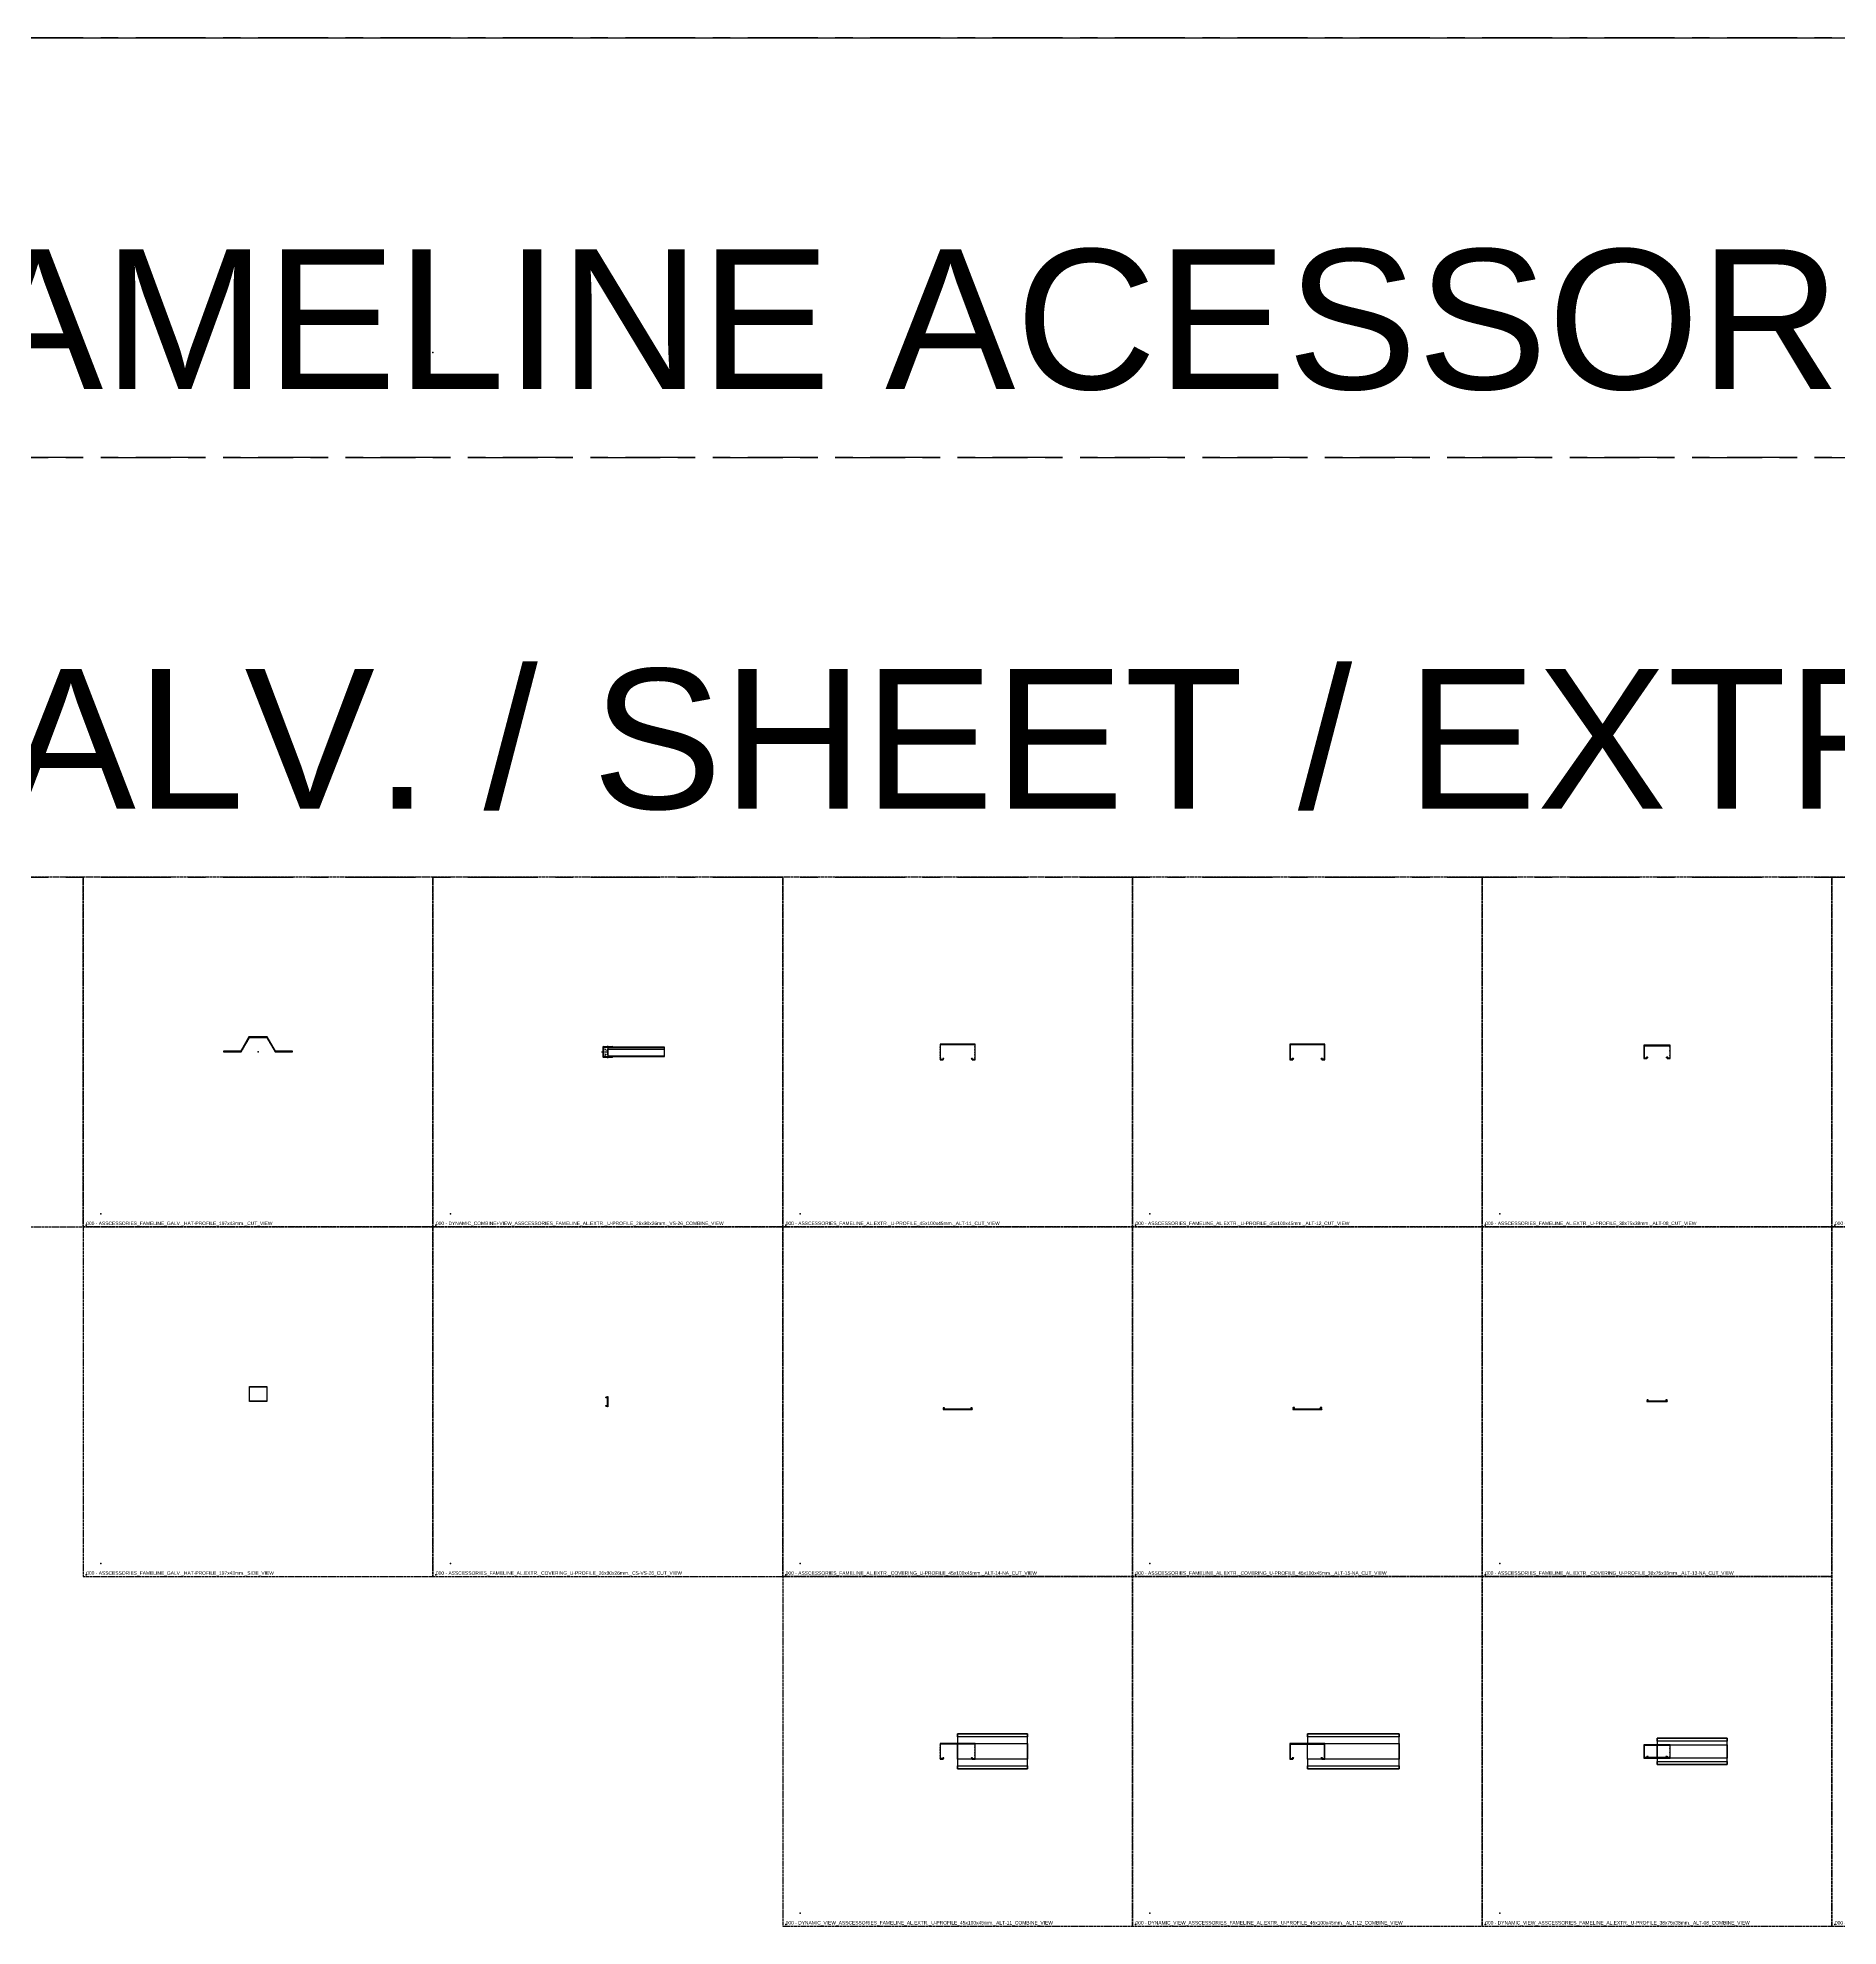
# Model space of a CAD drawing. Header units: millimetres. Extents: x -244126 to 368105, y -173968 to 259060.
# Drawn here: x 159754 to 164902, y -69120 to -63720 of the extents above; entities that cross this region are included whole.
import ezdxf

# ---------------------------------------------------------------- set-up
doc = ezdxf.new("R2010")
doc.units = ezdxf.units.MM
doc.header["$MEASUREMENT"] = 0
doc.linetypes.add('005_GG_TA_LINE', pattern=[13.75, 5, -1.25, 1.25, -1.25, 5])
doc.linetypes.add('HIDDEN', pattern=[9.525, 6.35, -3.175])
for name, color, linetype in [('000 - H A T C H', 8, 'Continuous'), ('000 - H I D D E N', 7, 'Continuous'), ('000 - WIPEOUT', 250, 'Continuous'), ('001 - ASCESSORIES', 1, 'Continuous'), ('A04_TUBE SERIES', 7, 'Continuous')]:
    doc.layers.add(name, color=color, linetype=linetype)
doc.styles.add('Cetury Gothic', font='GOTHIC.TTF')
doc.styles.get("Standard").update_dxf_attribs({"font": 'arial.ttf'})

# ---------------------------------------------------------------- blocks, each defined once
blk = doc.blocks.new('000 - DYNAMIC_VIEW_ASSCESSORIES_AL.EXTR._U-PROFILE_26x30x26mm._VS-26_CUT_VIEW')
at = {"layer": '000 - H A T C H', "linetype": '005_GG_TA_LINE'}
h = blk.add_hatch(color=250, dxfattribs=at)
h.dxf.hatch_style = 1
h.paths.add_polyline_path([(-13.5, -15), (12.5, -15), (12.5, -13.8, 0.284155), (12.3, -13.5), (10.7, -12.7, 0.535185), (10, -13.1), (10, -13.8), (-11.5, -13.8, -0.414214), (-12.3, -13), (-12.3, -6.3, -0.267949), (-12.2, -6, 0.267949), (-12, -5.8), (-12, 5), (-12, 5.8, 0.267949), (-12.2, 6, -0.267949), (-12.3, 6.3), (-12.3, 13, -0.414214), (-11.5, 13.8), (10, 13.8), (10, 13.1, 0.580134), (10.8, 12.7), (12.3, 13.5, 0.284155), (12.5, 13.8), (12.5, 15), (-13.5, 15)])
at = {"layer": '000 - H I D D E N'}
h = blk.add_hatch(dxfattribs=at)
h.set_pattern_fill('ANSI32', color=8, scale=3)
h.paths.add_polyline_path([(-13.5, -15), (12.5, -15), (12.5, -13.8, 0.284155), (12.3, -13.5), (10.7, -12.7, 0.535185), (10, -13.1), (10, -13.8), (-11.5, -13.8, -0.414214), (-12.3, -13), (-12.3, -6.3, -0.267949), (-12.2, -6, 0.267949), (-12, -5.8), (-12, 5), (-12, 5.8, 0.267949), (-12.2, 6, -0.267949), (-12.3, 6.3), (-12.3, 13, -0.414214), (-11.5, 13.8), (10, 13.8), (10, 13.1, 0.535185), (10.7, 12.7), (12.3, 13.5, 0.284155), (12.5, 13.8), (12.5, 15), (-13.5, 15)])
at = {"color": 3}
blk.add_lwpolyline([(-13.5, -15), (12.5, -15), (12.5, -13.8, 0.284155), (12.3, -13.5), (10.7, -12.7, 0.535185), (10, -13.1), (10, -13.8), (-11.5, -13.8, -0.414214), (-12.3, -13), (-12.3, -6.3, -0.267949), (-12.2, -6, 0.267949), (-12, -5.8), (-12, 5), (-12, 5.8, 0.267949), (-12.2, 6, -0.267949), (-12.3, 6.3), (-12.3, 13, -0.414214), (-11.5, 13.8), (10, 13.8), (10, 13.1, 0.580134), (10.8, 12.7), (12.3, 13.5, 0.284155), (12.5, 13.8), (12.5, 15), (-13.5, 15), (-13.5, -15)], format="xyb", close=True, dxfattribs=at)
at = {"layer": '000 - H I D D E N', "color": 8, "linetype": 'HIDDEN'}
for p, q in [((-17.9, 0), (17.9, 0)), ((14.6, 16.2), (-14.6, -16.2)), ((-14.6, 16.2), (14.6, -16.2)), ((0, -17.9), (0, 17.9))]:
    blk.add_line(p, q, dxfattribs=at)
at = {"layer": '001 - ASCESSORIES', "color": 0, "linetype": '005_GG_TA_LINE'}
blk.add_lwpolyline([(-13.5, -15), (12.5, -15), (12.5, -13.8, 0.284155), (12.3, -13.5), (10.7, -12.7, 0.535185), (10, -13.1), (10, -13.8), (-11.5, -13.8, -0.414214), (-12.3, -13), (-12.3, -6.3, -0.267949), (-12.2, -6, 0.267949), (-12, -5.8), (-12, 5), (-12, 5.8, 0.267949), (-12.2, 6, -0.267949), (-12.3, 6.3), (-12.3, 13, -0.414214), (-11.5, 13.8), (10, 13.8), (10, 13.1, 0.535185), (10.7, 12.7), (12.3, 13.5, 0.284155), (12.5, 13.8), (12.5, 15), (-13.5, 15), (-13.5, -15)], format="xyb", close=True, dxfattribs=at)
at = {"layer": '001 - ASCESSORIES', "color": 0}
blk.add_lwpolyline([(-12, 5), (-12, -5.8, -0.267949), (-12.2, -6, 0.267949), (-12.3, -6.3), (-12.3, -13, 0.414214), (-11.5, -13.8), (10, -13.8), (10, -13.1, -0.535185), (10.7, -12.7), (12.3, -13.5, -0.284155), (12.5, -13.8), (12.5, -15), (-13.5, -15), (-13.5, 15), (12.5, 15), (12.5, 13.8, -0.284155), (12.3, 13.5), (10.7, 12.7, -0.535185), (10, 13.1), (10, 13.8), (-11.5, 13.8, 0.414214), (-12.3, 13), (-12.3, 6.3, 0.267949), (-12.2, 6, -0.267949), (-12, 5.8), (-12, 0.3)], format="xyb", dxfattribs=at)
blk = doc.blocks.new('*U4908')
at = {"layer": '001 - ASCESSORIES', "color": 0}
blk.add_blockref('000 - DYNAMIC_VIEW_ASSCESSORIES_AL.EXTR._U-PROFILE_26x30x26mm._VS-26_CUT_VIEW', (0, 0), dxfattribs=at)
blk.add_wipeout([(0, -13.5), (161.6, -13.5), (161.6, 13.5), (0, 13.5)]).dxf.layer = '000 - WIPEOUT'
at = {"layer": '000 - H A T C H'}
h = blk.add_hatch(dxfattribs=at)
h.set_pattern_fill('ANSI32', color=256, scale=0.1)
h.set_pattern_definition([(45, (-5654.6645, 1920.1273), (-0.67351921, 0.67351921), []), (45, (-5654.2155, 1920.1273), (-0.67351921, 0.67351921), [])])
h.paths.add_polyline_path([(0, 12.3), (161.6, 12.3), (161.6, 13.5), (0, 13.5)])
h = blk.add_hatch(dxfattribs=at)
h.set_pattern_fill('ANSI32', color=256, scale=0.1)
h.set_pattern_definition([(45, (-5654.6645, 1923.1273), (-0.67351921, 0.67351921), []), (45, (-5654.2155, 1923.1273), (-0.67351921, 0.67351921), [])])
h.paths.add_polyline_path([(0, -13.5), (161.6, -13.5), (161.6, -12.3), (0, -12.3)])
at = {"layer": '001 - ASCESSORIES'}
blk.add_lwpolyline([(0, -13.5), (161.6, -13.5), (161.6, 13.5), (0, 13.5)], close=True, dxfattribs=at)
at = {"layer": '001 - ASCESSORIES', "color": 0}
for points in [[(0, 12.3), (161.6, 12.3), (161.6, 13.5), (0, 13.5)], [(0, -13.5), (161.6, -13.5), (161.6, -12.3), (0, -12.3)]]:
    blk.add_lwpolyline(points, close=True, dxfattribs=at)
at = {"layer": '001 - ASCESSORIES', "color": 2, "linetype": 'HIDDEN', "ltscale": 0.1}
blk.add_lwpolyline([(0, 7.5), (161.6, 7.5), (161.6, 12.3), (0, 12.3)], close=True, dxfattribs=at)
blk = doc.blocks.new('000 - ASSCESSORIES_FAMELINE_AL.EXTR._COVERING_U-PROFILE_26x30x26mm._CS-VS-26_CUT_VIEW')
at = {"layer": '000 - H I D D E N'}
h = blk.add_hatch(dxfattribs=at)
h.set_pattern_fill('ANSI32', color=8, scale=0.1)
h.set_pattern_definition([(45, (-9768.038, -1778.2375), (-0.67351921, 0.67351921), []), (45, (-9767.58895, -1778.2375), (-0.67351921, 0.67351921), [])])
edge = h.paths.add_edge_path()
edge.add_line((-1, 15), (0, 15))
edge.add_line((0, 15), (0, -15))
edge.add_line((0, -15), (-1, -15))
edge.add_line((-1, -15), (-1, -12.7))
edge.add_arc((-1.3, -12.7), 0.3, 0, 90)
edge.add_line((-1.3, -12.4), (-3.8, -12.4))
edge.add_line((-3.8, -12.4), (-3.8, -13))
edge.add_arc((-4.3, -13), 0.5, -140.297, 0, ccw=False)
edge.add_line((-4.7, -13.3), (-5.7, -12.2))
edge.add_arc((-5.3, -11.8), 0.488, 90, 220.5934, ccw=False)
edge.add_line((-5.3, -11.4), (-1.3, -11.4))
edge.add_arc((-1.3, -11.1), 0.3, 270, 360)
edge.add_line((-1, -11.1), (-1, 11.1))
edge.add_arc((-1.3, 11.1), 0.3, 0, 90)
edge.add_line((-1.3, 11.3), (-5.3, 11.3))
edge.add_arc((-5.3, 11.8), 0.488, 139.4066, 270, ccw=False)
edge.add_line((-5.7, 12.2), (-4.7, 13.3))
edge.add_arc((-4.3, 13), 0.5, 0, 140.297, ccw=False)
edge.add_line((-3.8, 13), (-3.8, 12.3))
edge.add_line((-3.8, 12.3), (-1.3, 12.3))
edge.add_arc((-1.3, 12.7), 0.3, 270, 360)
edge.add_line((-1, 12.7), (-1, 15))
at = {"layer": 'Defpoints'}
h = blk.add_hatch(color=250, dxfattribs=at)
h.dxf.hatch_style = 1
edge = h.paths.add_edge_path()
edge.add_line((-1, 15), (0, 15))
edge.add_line((0, 15), (0, -15))
edge.add_line((0, -15), (-1, -15))
edge.add_line((-1, -15), (-1, -12.7))
edge.add_arc((-1.3, -12.7), 0.3, 0, 90)
edge.add_line((-1.3, -12.4), (-3.8, -12.4))
edge.add_line((-3.8, -12.4), (-3.8, -13))
edge.add_arc((-4.3, -13), 0.5, -140.297, 0, ccw=False)
edge.add_line((-4.7, -13.3), (-5.7, -12.2))
edge.add_arc((-5.3, -11.8), 0.488, 90, 220.5934, ccw=False)
edge.add_line((-5.3, -11.4), (-1.3, -11.4))
edge.add_arc((-1.3, -11.1), 0.3, 270, 360)
edge.add_line((-1, -11.1), (-1, 11.1))
edge.add_arc((-1.3, 11.1), 0.3, 0, 90)
edge.add_line((-1.3, 11.3), (-5.3, 11.3))
edge.add_arc((-5.3, 11.8), 0.488, 139.4066, 270, ccw=False)
edge.add_line((-5.7, 12.2), (-4.7, 13.3))
edge.add_arc((-4.3, 13), 0.5, 0, 140.297, ccw=False)
edge.add_line((-3.8, 13), (-3.8, 12.3))
edge.add_line((-3.8, 12.3), (-1.3, 12.3))
edge.add_arc((-1.3, 12.7), 0.3, 270, 360)
edge.add_line((-1, 12.7), (-1, 15))
at = {"layer": '001 - ASCESSORIES', "color": 0}
blk.add_lwpolyline([(-1, 15), (0, 15), (0, -15), (-1, -15), (-1, -12.7, 0.414214), (-1.3, -12.4), (-3.8, -12.4), (-3.8, -13, -0.702141), (-4.7, -13.3), (-5.7, -12.2, -0.640717), (-5.3, -11.4), (-1.3, -11.4, 0.414214), (-1, -11.1), (-1, 11.1, 0.414214), (-1.3, 11.3), (-5.3, 11.3, -0.640717), (-5.7, 12.2), (-4.7, 13.3, -0.702141), (-3.8, 13), (-3.8, 12.3), (-1.3, 12.3, 0.414214), (-1, 12.7)], format="xyb", close=True, dxfattribs=at)
blk = doc.blocks.new('000 - ASSCESSORIES_FAMELINE_AL.EXTR._U-PROFILE_45x100x45mm._ALT-11_CUT_VIEW')
at = {"layer": '000 - H A T C H'}
h = blk.add_hatch(dxfattribs=at)
h.set_pattern_fill('ANSI32', color=256, scale=0.1)
h.set_pattern_definition([(45, (-50776.1304, -10058.6619), (-0.673519209, 0.673519209), []), (45, (-50775.6814, -10058.6619), (-0.673519209, 0.673519209), [])])
edge = h.paths.add_edge_path()
edge.add_line((50, 22.5), (-50, 22.5))
edge.add_line((-50, 22.5), (-50, -22.5))
edge.add_line((-50, -22.5), (-41.5, -22.5))
edge.add_line((-41.5, -22.5), (-41.5, -20.1))
edge.add_line((-41.5, -20.1), (-39.7, -20.1))
edge.add_arc((-39.7, -19.5), 0.6, 270, 450)
edge.add_line((-39.7, -18.9), (-42.7, -18.9))
edge.add_line((-42.7, -18.9), (-42.7, -19.5))
edge.add_line((-42.7, -19.5), (-42.7, -21.3))
edge.add_line((-42.7, -21.3), (-48.8, -21.3))
edge.add_line((-48.8, -21.3), (-48.8, 21.3))
edge.add_line((-48.8, 21.3), (48.8, 21.3))
edge.add_line((48.8, 21.3), (48.8, -21.3))
edge.add_line((48.8, -21.3), (42.7, -21.3))
edge.add_line((42.7, -21.3), (42.7, -18.9))
edge.add_line((42.7, -18.9), (39.7, -18.9))
edge.add_arc((39.7, -19.5), 0.6, 90, 270)
edge.add_line((39.7, -20.1), (41.5, -20.1))
edge.add_line((41.5, -20.1), (41.5, -22.5))
edge.add_line((41.5, -22.5), (42.7, -22.5))
edge.add_line((42.7, -22.5), (50, -22.5))
edge.add_line((50, -22.5), (50, 22.5))
at = {"layer": 'A04_TUBE SERIES', "color": 0}
blk.add_lwpolyline([(50, 22.5), (-50, 22.5), (-50, -22.5), (-41.5, -22.5), (-41.5, -20.1), (-39.7, -20.1, 1), (-39.7, -18.9), (-42.7, -18.9), (-42.7, -19.5), (-42.7, -21.3), (-48.8, -21.3), (-48.8, 21.3), (48.8, 21.3), (48.8, -21.3), (42.7, -21.3), (42.7, -18.9), (39.7, -18.9, 1), (39.7, -20.1), (41.5, -20.1), (41.5, -22.5), (42.7, -22.5), (50, -22.5)], format="xyb", close=True, dxfattribs=at)
at = {"layer": 'Defpoints', "color": 250}
blk.add_lwpolyline([(41.5, -22.5), (50, -22.5), (50, 22.5), (-50, 22.5), (-50, -22.5), (-41.5, -22.5)], dxfattribs=at)
at = {"layer": 'Defpoints', "color": 18, "true_color": 0x000000, "style": 'Cetury Gothic'}
blk.add_text('ALT-11', height=1.5, dxfattribs=at).set_placement((-47.8, -17.8))
blk = doc.blocks.new('000 - ASSCESSORIES_FAMELINE_GALV._HAT-PROFILE_197x43mm._CUT_VIEW')
at = {"layer": '000 - H A T C H'}
h = blk.add_hatch(dxfattribs=at)
h.set_pattern_fill('ANSI32', color=8, scale=10)
h.set_pattern_definition([(45, (6110.803, -34959.4155), (-2.65165043, 2.65165043), []), (45, (6112.571, -34959.4155), (-2.65165043, 2.65165043), [])])
h.paths.add_polyline_path([(98.7, 2), (49.8, 2), (26.2, 43), (-26.2, 43), (-49.8, 2), (-98.7, 2), (-98.7, 0), (-48.7, 0), (-25, 41), (25, 41), (48.7, 0), (98.7, 0)])
at = {"color": 3}
blk.add_lwpolyline([(98.7, 2), (49.8, 2), (26.2, 43), (-26.2, 43), (-49.8, 2), (-98.7, 2), (-98.7, 0), (-48.7, 0), (-25, 41), (25, 41), (48.7, 0), (98.7, 0)], close=True, dxfattribs=at)
blk.add_point((0, 0), dxfattribs=at)
blk = doc.blocks.new('000 - ASSCESSORIES_FAMELINE_GALV._HAT-PROFILE_197x43mm._SIDE_VIEW')
at = {"color": 2}
blk.add_wipeout([(25, 0), (-25, 0), (-25, 43), (25, 43)], dxfattribs=at).dxf.layer = '000 - WIPEOUT'
at = {"color": 1}
blk.add_line((25, 41), (-25, 41), dxfattribs=at)
at = {"color": 2}
blk.add_lwpolyline([(25, 0), (-25, 0), (-25, 43), (25, 43)], close=True, dxfattribs=at)
at = {"color": 3}
blk.add_lwpolyline([(-25, 2), (25, 2), (25, 0), (-25, 0)], close=True, dxfattribs=at)
blk = doc.blocks.new('000 - ASSCESSORIES_FAMELINE_AL.EXTR._U-PROFILE_38x75x38mm._ALT-08_CUT_VIEW')
at = {"layer": '000 - H A T C H'}
h = blk.add_hatch(dxfattribs=at)
h.set_pattern_fill('ANSI32', color=8, scale=5)
h.set_pattern_definition([(45, (-22686.2434, -48372.9515), (-1.325825215, 1.325825215), []), (45, (-22685.3596, -48372.9515), (-1.325825215, 1.325825215), [])])
edge = h.paths.add_edge_path()
edge.add_line((-36.3, 17.8), (36.3, 17.8))
edge.add_line((36.3, 17.8), (36.3, -17.8))
edge.add_line((36.3, -17.8), (30.2, -17.8))
edge.add_line((30.2, -17.8), (30.2, -15.4))
edge.add_line((30.2, -15.4), (27.2, -15.4))
edge.add_arc((27.2, -16), 0.6, 90, 270)
edge.add_line((27.2, -16.6), (29, -16.6))
edge.add_line((29, -16.6), (29, -19))
edge.add_line((29, -19), (30.2, -19))
edge.add_line((30.2, -19), (37.5, -19))
edge.add_line((37.5, -19), (37.5, 19))
edge.add_line((37.5, 19), (-37.5, 19))
edge.add_line((-37.5, 19), (-37.5, -19))
edge.add_line((-37.5, -19), (-29, -19))
edge.add_line((-29, -19), (-29, -16.6))
edge.add_line((-29, -16.6), (-27.2, -16.6))
edge.add_arc((-27.2, -16), 0.6, 270, 450)
edge.add_line((-27.2, -15.4), (-30.2, -15.4))
edge.add_line((-30.2, -15.4), (-30.2, -16))
edge.add_line((-30.2, -16), (-30.2, -17.8))
edge.add_line((-30.2, -17.8), (-36.3, -17.8))
edge.add_line((-36.3, -17.8), (-36.3, 17.8))
at = {"layer": '001 - ASCESSORIES', "color": 0}
blk.add_lwpolyline([(-36.3, 17.8), (36.3, 17.8), (36.3, -17.8), (30.2, -17.8), (30.2, -15.4), (27.2, -15.4, 1), (27.2, -16.6), (29, -16.6), (29, -19), (30.2, -19), (37.5, -19), (37.5, 19), (-37.5, 19), (-37.5, -19), (-29, -19), (-29, -16.6), (-27.2, -16.6, 1), (-27.2, -15.4), (-30.2, -15.4), (-30.2, -16), (-30.2, -17.8), (-36.3, -17.8)], format="xyb", close=True, dxfattribs=at)
blk = doc.blocks.new('000 - ASSCESSORIES_FAMELINE_AL.EXTR._COVERING_U-PROFILE_38x75x38mm._ALT-13-NA_CUT_VIEW')
at = {"layer": '000 - H A T C H'}
h = blk.add_hatch(dxfattribs=at)
h.set_pattern_fill('ANSI32', color=8, scale=5)
h.set_pattern_definition([(45, (-22834.6898, -48353.9515), (-1.325825215, 1.325825215), []), (45, (-22833.8059, -48353.9515), (-1.325825215, 1.325825215), [])])
edge = h.paths.add_edge_path()
edge.add_arc((28.4, 1.9), 0.6, 0, 180)
edge.add_line((27.8, 1.9), (27.8, 1.2))
edge.add_line((27.8, 1.2), (26.6, 1.2))
edge.add_line((26.6, 1.2), (26.6, 3.6))
edge.add_line((26.6, 3.6), (28.5, 3.6))
edge.add_arc((28.4, 4.2), 0.612, 281.3099, 438.6901)
edge.add_line((28.5, 4.8), (25.4, 4.8))
edge.add_line((25.4, 4.8), (25.4, 1.2))
edge.add_line((25.4, 1.2), (-25.4, 1.2))
edge.add_line((-25.4, 1.2), (-25.4, 4.8))
edge.add_line((-25.4, 4.8), (-28.5, 4.8))
edge.add_arc((-28.4, 4.2), 0.612, 101.3099, 258.6901)
edge.add_line((-28.5, 3.6), (-26.6, 3.6))
edge.add_line((-26.6, 3.6), (-26.6, 1.2))
edge.add_line((-26.6, 1.2), (-27.8, 1.2))
edge.add_line((-27.8, 1.2), (-27.8, 1.9))
edge.add_arc((-28.4, 1.9), 0.6, 360, 540)
edge.add_line((-29, 1.9), (-29, 0))
edge.add_line((-29, 0), (29, 0))
edge.add_line((29, 0), (29, 1.9))
at = {"layer": '001 - ASCESSORIES', "color": 0}
blk.add_line((29, 1.9), (29, 0), dxfattribs=at)
blk.add_lwpolyline([(29, 1.9, 1), (27.8, 1.9), (27.8, 1.2), (26.6, 1.2), (26.6, 3.6), (28.5, 3.6, 0.819804), (28.5, 4.8), (25.4, 4.8), (25.4, 1.2), (-25.4, 1.2), (-25.4, 4.8), (-28.5, 4.8, 0.819804), (-28.5, 3.6), (-26.6, 3.6), (-26.6, 1.2), (-27.8, 1.2), (-27.8, 1.9, 1), (-29, 1.9), (-29, 0), (29, 0)], format="xyb", close=True, dxfattribs=at)
blk = doc.blocks.new('000 - DYNAMIC_VIEW_ASSCESSORIES_FAMELINE_AL.EXTR._U-PROFILE_45x100x45mm._ALT-11_COMBINE_VIEW')
at = {"color": 0}
blk.add_wipeout([(200, -22.5), (0, -22.5), (0, 22.5), (200, 22.5)], dxfattribs=at).dxf.layer = '001 - ASCESSORIES'
blk.add_wipeout([(0, 50), (0, -50), (200, -50), (200, 50)], dxfattribs=at).dxf.layer = '001 - ASCESSORIES'
at = {"layer": '001 - ASCESSORIES', "color": 0}
for points in [[(0, 50), (0, -50), (200, -50), (200, 50)], [(0, 41.5), (0, -41.5), (200, -41.5), (200, 41.5)], [(200, -22.5), (0, -22.5), (0, 22.5), (200, 22.5)]]:
    blk.add_lwpolyline(points, close=True, dxfattribs=at)
at = {"layer": '001 - ASCESSORIES', "color": 3}
for points in [[(0, 50), (200, 50), (200, 41.5), (0, 41.5)], [(0, -41.5), (200, -41.5), (200, -50), (0, -50)]]:
    blk.add_lwpolyline(points, close=True, dxfattribs=at)
at = {"layer": '001 - ASCESSORIES', "color": 0}
blk.add_blockref('000 - ASSCESSORIES_FAMELINE_AL.EXTR._U-PROFILE_45x100x45mm._ALT-11_CUT_VIEW', (0, 0), dxfattribs=at)
blk = doc.blocks.new('000 - ASSCESSORIES_FAMELINE_AL.EXTR._COVERING_U-PROFILE_45x100x45mm._ALT-14-NA_CUT_VIEW')
at = {"layer": '000 - H A T C H'}
h = blk.add_hatch(dxfattribs=at)
h.set_pattern_fill('ANSI32', color=8, scale=5)
h.set_pattern_definition([(45, (-22834.6898, -48353.9515), (-1.325825215, 1.325825215), []), (45, (-22833.8059, -48353.9515), (-1.325825215, 1.325825215), [])])
edge = h.paths.add_edge_path()
edge.add_arc((40.9, 1.9), 0.6, 0, 180)
edge.add_line((40.3, 1.9), (40.3, 1.2))
edge.add_line((40.3, 1.2), (39.1, 1.2))
edge.add_line((39.1, 1.2), (39.1, 3.6))
edge.add_line((39.1, 3.6), (41, 3.6))
edge.add_arc((40.9, 4.2), 0.612, 281.3099, 438.6901)
edge.add_line((41, 4.8), (37.9, 4.8))
edge.add_line((37.9, 4.8), (37.9, 1.2))
edge.add_line((37.9, 1.2), (-37.9, 1.2))
edge.add_line((-37.9, 1.2), (-37.9, 4.8))
edge.add_line((-37.9, 4.8), (-41, 4.8))
edge.add_arc((-40.9, 4.2), 0.612, 101.3099, 258.6901)
edge.add_line((-41, 3.6), (-39.1, 3.6))
edge.add_line((-39.1, 3.6), (-39.1, 1.2))
edge.add_line((-39.1, 1.2), (-40.3, 1.2))
edge.add_line((-40.3, 1.2), (-40.3, 1.9))
edge.add_arc((-40.9, 1.9), 0.6, 360, 540)
edge.add_line((-41.5, 1.9), (-41.5, 0))
edge.add_line((-41.5, 0), (41.5, 0))
edge.add_line((41.5, 0), (41.5, 1.9))
at = {"layer": '001 - ASCESSORIES', "color": 0}
blk.add_line((41.5, 1.9), (41.5, 0), dxfattribs=at)
blk.add_lwpolyline([(41.5, 1.9, 1), (40.3, 1.9), (40.3, 1.2), (39.1, 1.2), (39.1, 3.6), (41, 3.6, 0.819804), (41, 4.8), (37.9, 4.8), (37.9, 1.2), (-37.9, 1.2), (-37.9, 4.8), (-41, 4.8, 0.819804), (-41, 3.6), (-39.1, 3.6), (-39.1, 1.2), (-40.3, 1.2), (-40.3, 1.9, 1), (-41.5, 1.9), (-41.5, 0), (41.5, 0)], format="xyb", close=True, dxfattribs=at)
blk = doc.blocks.new('*U1780')
blk.add_wipeout([(200, -19.1), (0, -19.1), (0, 19), (200, 19)]).dxf.layer = '000 - WIPEOUT'
blk.add_wipeout([(0, -37.5), (200, -37.5), (200, 37.5), (0, 37.5)]).dxf.layer = '000 - WIPEOUT'
at = {"layer": '001 - ASCESSORIES', "color": 0}
for points in [[(0, -37.5), (200, -37.5), (200, 37.5), (0, 37.5)], [(0, 37.5), (200, 37.5), (200, 29), (0, 29)], [(200, -19.1), (0, -19.1), (0, 19), (200, 19)], [(0, -29), (200, -29), (200, -37.5), (0, -37.5)]]:
    blk.add_lwpolyline(points, close=True, dxfattribs=at)
for name, p in [('000 - ASSCESSORIES_FAMELINE_AL.EXTR._U-PROFILE_38x75x38mm._ALT-08_CUT_VIEW', (0, 0)), ('000 - ASSCESSORIES_FAMELINE_AL.EXTR._COVERING_U-PROFILE_38x75x38mm._ALT-13-NA_CUT_VIEW', (0, -19))]:
    blk.add_blockref(name, p, dxfattribs=at)
blk = doc.blocks.new('000 - ASSCESSORIES_FAMELINE_AL.EXTR._U-PROFILE_45x100x45mm._ALT-12_CUT_VIEW')
blk.add_wipeout([(-50, 22.5), (50, 22.5), (50, -22.5), (-50, -22.5)]).dxf.layer = '000 - WIPEOUT'
at = {"layer": '000 - H A T C H'}
h = blk.add_hatch(dxfattribs=at)
h.set_pattern_fill('ANSI32', color=8, scale=5)
edge = h.paths.add_edge_path()
edge.add_line((39.7, -20.1), (41.5, -20.1))
edge.add_line((41.5, -20.1), (41.5, -22.5))
edge.add_line((41.5, -22.5), (50, -22.5))
edge.add_line((50, -22.5), (50, 22.5))
edge.add_line((50, 22.5), (-50, 22.5))
edge.add_line((-50, 22.5), (-50, -22.5))
edge.add_line((-50, -22.5), (-41.5, -22.5))
edge.add_line((-41.5, -22.5), (-41.5, -20.1))
edge.add_line((-41.5, -20.1), (-39.7, -20.1))
edge.add_arc((-39.7, -19.3), 0.75, 270, 450)
edge.add_line((-39.7, -18.6), (-43, -18.6))
edge.add_line((-43, -18.6), (-43, -21))
edge.add_line((-43, -21), (-48.5, -21))
edge.add_line((-48.5, -21), (-48.5, 21))
edge.add_line((-48.5, 21), (48.5, 21))
edge.add_line((48.5, 21), (48.5, -21))
edge.add_line((48.5, -21), (43, -21))
edge.add_line((43, -21), (43, -18.6))
edge.add_line((43, -18.6), (39.7, -18.6))
edge.add_arc((39.7, -19.3), 0.75, 90, 270)
at = {"layer": 'A04_TUBE SERIES', "color": 0}
blk.add_lwpolyline([(39.7, -20.1), (41.5, -20.1), (41.5, -22.5), (50, -22.5), (50, 22.5), (-50, 22.5), (-50, -22.5), (-41.5, -22.5), (-41.5, -20.1), (-39.7, -20.1, 1), (-39.7, -18.6), (-43, -18.6), (-43, -21), (-48.5, -21), (-48.5, 21), (48.5, 21), (48.5, -21), (43, -21), (43, -18.6), (39.7, -18.6, 1)], format="xyb", close=True, dxfattribs=at)
at = {"layer": 'Defpoints', "color": 250}
blk.add_lwpolyline([(41.5, -22.5), (50, -22.5), (50, 22.5), (-50, 22.5), (-50, -22.5), (-41.5, -22.5)], dxfattribs=at)
at = {"layer": 'Defpoints', "color": 18, "true_color": 0x000000, "style": 'Cetury Gothic'}
blk.add_text('ALT-12', height=1.5, dxfattribs=at).set_placement((-47.8, -17.8))
blk = doc.blocks.new('000 - ASSCESSORIES_FAMELINE_AL.EXTR._COVERING_U-PROFILE_45x100x45mm._ALT-15-NA_CUT_VIEW')
at = {"layer": '000 - H A T C H'}
h = blk.add_hatch(dxfattribs=at)
h.set_pattern_fill('ANSI32', color=8, scale=5)
h.set_pattern_definition([(45, (-1085.7206, -1939.0477), (-1.3258252, 1.3258252), []), (45, (-1084.8367, -1939.0477), (-1.3258252, 1.3258252), [])])
edge = h.paths.add_edge_path()
edge.add_line((41.5, 0), (41.5, 1.6))
edge.add_arc((40.8, 1.6), 0.75, 359.9972, 450)
edge.add_line((40.7, 2.4), (40.7, 2.4))
edge.add_arc((40.7, 1.6), 0.75, 90, 180)
edge.add_line((40, 1.6), (40, 1.6))
edge.add_line((40, 1.6), (40, 1.2))
edge.add_line((40, 1.2), (38.4, 1.2))
edge.add_line((38.4, 1.2), (38.4, 3.9))
edge.add_line((38.4, 3.9), (41, 3.9))
edge.add_arc((41, 4.7), 0.75, 270, 450)
edge.add_line((41, 5.4), (36.9, 5.4))
edge.add_line((36.9, 5.4), (36.9, 1.2))
edge.add_line((36.9, 1.2), (-36.9, 1.2))
edge.add_line((-36.9, 1.2), (-36.9, 5.4))
edge.add_line((-36.9, 5.4), (-41, 5.4))
edge.add_arc((-41, 4.7), 0.75, 90, 270)
edge.add_line((-41, 3.9), (-38.4, 3.9))
edge.add_line((-38.4, 3.9), (-38.4, 1.2))
edge.add_line((-38.4, 1.2), (-40, 1.2))
edge.add_line((-40, 1.2), (-40, 1.6))
edge.add_line((-40, 1.6), (-40, 1.6))
edge.add_arc((-40.8, 1.6), 0.75, 0, 90)
edge.add_line((-40.8, 2.4), (-40.8, 2.4))
edge.add_arc((-40.8, 1.6), 0.75, 90, 180.0028)
edge.add_line((-41.5, 1.6), (-41.5, 0))
edge.add_line((-41.5, 0), (41.5, 0))
at = {"layer": '001 - ASCESSORIES', "color": 0}
blk.add_line((41.5, 1.3), (41.5, 0), dxfattribs=at)
blk.add_lwpolyline([(41.5, 0), (41.5, 1.6, 0.414228), (40.7, 2.4), (40.7, 2.4, 0.414214), (40, 1.6), (40, 1.6), (40, 1.2), (38.4, 1.2), (38.4, 3.9), (41, 3.9, 1), (41, 5.4), (36.9, 5.4), (36.9, 1.2), (-36.9, 1.2), (-36.9, 5.4), (-41, 5.4, 1), (-41, 3.9), (-38.4, 3.9), (-38.4, 1.2), (-40, 1.2), (-40, 1.6), (-40, 1.6, 0.414214), (-40.8, 2.4), (-40.8, 2.4, 0.414228), (-41.5, 1.6), (-41.5, 0)], format="xyb", close=True, dxfattribs=at)
blk = doc.blocks.new('*U1788')
at = {"color": 0}
blk.add_wipeout([(262.9, -22.5), (0, -22.5), (0, 22.5), (262.9, 22.5)], dxfattribs=at).dxf.layer = '001 - ASCESSORIES'
blk.add_wipeout([(0, 50), (0, -50), (262.9, -50), (262.9, 50)], dxfattribs=at).dxf.layer = '001 - ASCESSORIES'
at = {"layer": '001 - ASCESSORIES', "color": 0}
for points in [[(0, 50), (0, -50), (262.9, -50), (262.9, 50)], [(0, 41.5), (0, -41.5), (262.9, -41.5), (262.9, 41.5)]]:
    blk.add_lwpolyline(points, close=True, dxfattribs=at)
blk.add_blockref('000 - ASSCESSORIES_FAMELINE_AL.EXTR._U-PROFILE_45x100x45mm._ALT-12_CUT_VIEW', (0, 0), dxfattribs=at)
at = {"layer": '001 - ASCESSORIES', "color": 3}
for points in [[(0, 50), (262.9, 50), (262.9, 41.5), (0, 41.5)], [(0, -41.5), (262.9, -41.5), (262.9, -50), (0, -50)]]:
    blk.add_lwpolyline(points, close=True, dxfattribs=at)
at = {"layer": '001 - ASCESSORIES', "color": 0}
blk.add_lwpolyline([(262.9, -22.5), (0, -22.5), (0, 22.5), (262.9, 22.5)], close=True, dxfattribs=at)
blk = doc.blocks.new('*U1768')
at = {"color": 0, "linetype": '005_GG_TA_LINE'}
blk.add_lwpolyline([(0, 0), (1000, 0), (1000, 1000), (0, 1000)], close=True, dxfattribs=at)
for p in [(8.6, 4.9), (50, 37.5)]:
    blk.add_point(p, dxfattribs=at)
blk.add_attdef('NAMEBLK', (8.6, 4.9), '', height=10, dxfattribs=at)
blk = doc.blocks.new('*U1759')
at = {"color": 0, "linetype": '005_GG_TA_LINE'}
blk.add_lwpolyline([(0, 0), (1000, 0), (1000, 1000), (0, 1000)], close=True, dxfattribs=at)
for p in [(8.6, 4.9), (50, 37.5)]:
    blk.add_point(p, dxfattribs=at)
blk.add_attdef('NAMEBLK', (8.6, 4.9), '', height=10, dxfattribs=at)
blk = doc.blocks.new('*U1769')
at = {"color": 0, "linetype": '005_GG_TA_LINE'}
blk.add_lwpolyline([(0, 0), (1000, 0), (1000, 1000), (0, 1000)], close=True, dxfattribs=at)
for p in [(8.6, 4.9), (50, 37.5)]:
    blk.add_point(p, dxfattribs=at)
blk.add_attdef('NAMEBLK', (8.6, 4.9), '', height=10, dxfattribs=at)
blk = doc.blocks.new('*U1760')
at = {"color": 0, "linetype": '005_GG_TA_LINE'}
blk.add_lwpolyline([(0, 0), (1000, 0), (1000, 1000), (0, 1000)], close=True, dxfattribs=at)
for p in [(8.6, 4.9), (50, 37.5)]:
    blk.add_point(p, dxfattribs=at)
blk.add_attdef('NAMEBLK', (8.6, 4.9), '', height=10, dxfattribs=at)
blk = doc.blocks.new('*U1755')
at = {"color": 0, "linetype": '005_GG_TA_LINE'}
blk.add_lwpolyline([(0, 0), (1000, 0), (1000, 2000), (0, 2000)], close=True, dxfattribs=at)
for p in [(8.6, 4.9), (50, 37.5)]:
    blk.add_point(p, dxfattribs=at)
blk.add_attdef('NAMEBLK', (8.6, 4.9), '', height=10, dxfattribs=at)
blk = doc.blocks.new('*U1764')
at = {"color": 0, "linetype": '005_GG_TA_LINE'}
blk.add_lwpolyline([(0, 0), (200, 0), (200, 30), (0, 30)], close=True, dxfattribs=at)
for p in [(50, 37.5), (8.58, 4.88)]:
    blk.add_point(p, dxfattribs=at)
blk.add_attdef('NAMEBLK', (8.58, 4.88), '', height=10, dxfattribs=at)

msp = doc.modelspace()

# ---------------------------------------------------------------- linework, layer by layer
at = {"color": 8}
msp.add_ray((122184.76531, -63719.80265), (1, 0), dxfattribs=at)

# ---------------------------------------------------------------- block references
at = {"color": 3}
for name, p in [('000 - ASSCESSORIES_FAMELINE_GALV._HAT-PROFILE_197x43mm._CUT_VIEW', (160384.1015, -66619.80265)), ('000 - ASSCESSORIES_FAMELINE_AL.EXTR._U-PROFILE_45x100x45mm._ALT-11_CUT_VIEW', (162384.1015, -66619.80265)), ('000 - ASSCESSORIES_FAMELINE_GALV._HAT-PROFILE_197x43mm._SIDE_VIEW', (160384.1015, -67619.80265)), ('000 - ASSCESSORIES_FAMELINE_AL.EXTR._COVERING_U-PROFILE_45x100x45mm._ALT-14-NA_CUT_VIEW', (162384.1015, -67642.30265)), ('000 - ASSCESSORIES_FAMELINE_AL.EXTR._COVERING_U-PROFILE_38x75x38mm._ALT-13-NA_CUT_VIEW', (164384.1015, -67619.80265)), ('000 - DYNAMIC_VIEW_ASSCESSORIES_FAMELINE_AL.EXTR._U-PROFILE_45x100x45mm._ALT-11_COMBINE_VIEW', (162384.1015, -68619.80265)), ('*U1788', (163384.1015, -68619.80265)), ('*U1780', (164384.1015, -68619.80265))]:
    msp.add_blockref(name, p, dxfattribs=at)
at = {"layer": '001 - ASCESSORIES', "linetype": '005_GG_TA_LINE', "xscale": 40, "yscale": 40, "zscale": 40}
for p, values in [((158884.1015, -64919.80265), {'NAMEBLK': 'FAMELINE ACESSORIES '}), ((158884.1015, -66119.80265), {'NAMEBLK': 'GALV. / SHEET / EXTR.'})]:
    msp.add_blockref('*U1764', p, dxfattribs=at).add_auto_attribs(values)
at = {"layer": '001 - ASCESSORIES', "linetype": '005_GG_TA_LINE'}
for name, p, values in [('*U1768', (158884.1015, -67119.80265), {'NAMEBLK': '000 - DYNAMIC_VIEW_ASSCESSORIES_FAMELINE_STAINLESS_STEEL_LOCKING_BUSH_(SS-LKB-01)_COMBINE_VIEW'}), ('*U1759', (159884.1015, -67119.80265), {'NAMEBLK': '000 - ASSCESSORIES_FAMELINE_GALV._HAT-PROFILE_197x43mm._CUT_VIEW'}), ('*U1759', (161884.1015, -67119.80265), {'NAMEBLK': '000 - ASSCESSORIES_FAMELINE_AL.EXTR._U-PROFILE_45x100x45mm._ALT-11_CUT_VIEW'}), ('*U1759', (163884.1015, -67119.80265), {'NAMEBLK': '000 - ASSCESSORIES_FAMELINE_AL.EXTR._U-PROFILE_38x75x38mm._ALT-08_CUT_VIEW'}), ('*U1760', (164884.1015, -67119.80265), {'NAMEBLK': '000 - DYNAMIC_ARRAY_ASSCESSORIES_FAMELINE_AL._U[varies-deg]-CARRIER_BRACKET_FITTING@120mm.'}), ('*U1769', (160884.1015, -68119.80265), {'NAMEBLK': '000 - ASSCESSORIES_FAMELINE_AL.EXTR._COVERING_U-PROFILE_26x30x26mm._CS-VS-26_CUT_VIEW'}), ('*U1759', (161884.1015, -68119.80265), {'NAMEBLK': '000 - ASSCESSORIES_FAMELINE_AL.EXTR._COVERING_U-PROFILE_45x100x45mm._ALT-14-NA_CUT_VIEW'}), ('*U1759', (162884.1015, -68119.80265), {'NAMEBLK': '000 - ASSCESSORIES_FAMELINE_AL.EXTR._COVERING_U-PROFILE_45x100x45mm._ALT-15-NA_CUT_VIEW'}), ('*U1759', (163884.1015, -68119.80265), {'NAMEBLK': '000 - ASSCESSORIES_FAMELINE_AL.EXTR._COVERING_U-PROFILE_38x75x38mm._ALT-13-NA_CUT_VIEW'}), ('*U1755', (164884.1015, -69119.80265), {'NAMEBLK': '000 - DYNAMIC_VIEW_ASSCESSORIES_FAMELINE_AL._U45-CARRIER_BRACKET_FITTING'})]:
    msp.add_blockref(name, p, dxfattribs=at).add_auto_attribs(values)
at = {"layer": '001 - ASCESSORIES', "color": 0}
for name, p in [('000 - ASSCESSORIES_FAMELINE_AL.EXTR._U-PROFILE_45x100x45mm._ALT-12_CUT_VIEW', (163384.1015, -66619.80265)), ('000 - ASSCESSORIES_FAMELINE_AL.EXTR._COVERING_U-PROFILE_26x30x26mm._CS-VS-26_CUT_VIEW', (161384.1015, -67619.80265)), ('000 - ASSCESSORIES_FAMELINE_AL.EXTR._COVERING_U-PROFILE_45x100x45mm._ALT-15-NA_CUT_VIEW', (163384.1015, -67642.30265))]:
    msp.add_blockref(name, p, dxfattribs=at)
at = {"layer": '001 - ASCESSORIES'}
msp.add_blockref('000 - ASSCESSORIES_FAMELINE_AL.EXTR._U-PROFILE_38x75x38mm._ALT-08_CUT_VIEW', (164384.1015, -66619.80265), dxfattribs=at)
at = {"layer": 'A04_TUBE SERIES', "color": 2}
msp.add_blockref('*U4908', (161384.1015, -66619.80265), dxfattribs=at)

# ---------------------------------------------------------------- next in the draw order: block references
at = {"layer": '001 - ASCESSORIES', "linetype": '005_GG_TA_LINE'}
for p, values in [((160884.1015, -67119.80265), {'NAMEBLK': '000 - DYNAMIC_COMBINE+VIEW_ASSCESSORIES_FAMELINE_AL.EXTR._U-PROFILE_26x30x26mm._VS-26_COMBINE_VIEW'}), ((162884.1015, -67119.80265), {'NAMEBLK': '000 - ASSCESSORIES_FAMELINE_AL.EXTR._U-PROFILE_45x100x45mm._ALT-12_CUT_VIEW'}), ((159884.1015, -68119.80265), {'NAMEBLK': '000 - ASSCESSORIES_FAMELINE_GALV._HAT-PROFILE_197x43mm._SIDE_VIEW'}), ((161884.1015, -69119.80265), {'NAMEBLK': '000 - DYNAMIC_VIEW_ASSCESSORIES_FAMELINE_AL.EXTR._U-PROFILE_45x100x45mm._ALT-11_COMBINE_VIEW'}), ((162884.1015, -69119.80265), {'NAMEBLK': '000 - DYNAMIC_VIEW_ASSCESSORIES_FAMELINE_AL.EXTR._U-PROFILE_45x100x45mm._ALT-12_COMBINE_VIEW'}), ((163884.1015, -69119.80265), {'NAMEBLK': '000 - DYNAMIC_VIEW_ASSCESSORIES_FAMELINE_AL.EXTR._U-PROFILE_38x75x38mm._ALT-08_COMBINE_VIEW'})]:
    msp.add_blockref('*U1759', p, dxfattribs=at).add_auto_attribs(values)

doc.saveas('drawing.dxf')
